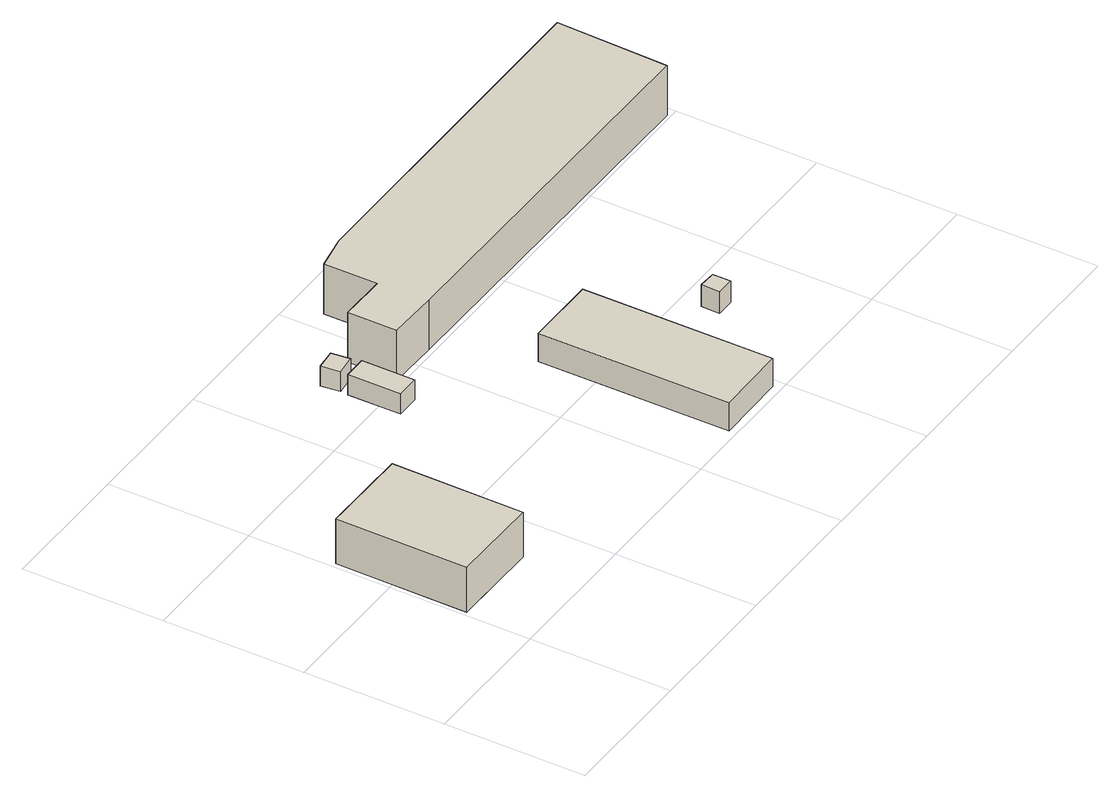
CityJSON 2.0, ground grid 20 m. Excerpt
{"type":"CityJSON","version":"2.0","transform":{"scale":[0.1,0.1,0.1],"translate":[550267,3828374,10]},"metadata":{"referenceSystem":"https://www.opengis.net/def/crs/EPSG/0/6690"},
"CityObjects":{
"building1":{"type":"Building","attributes":{"class":"3003","measuredHeight":6.8,"BuildingDetailAttribute.specifiedBuildingCoverageRate":0.6,"BuildingDetailAttribute.surveyYear":2017,"BuildingRiverFloodingRiskAttribute.description":"10","BuildingRiverFloodingRiskAttribute.rank":"1","BuildingRiverFloodingRiskAttribute.depth":0.471,"BuildingRiverFloodingRiskAttribute.adminType":"2","BuildingRiverFloodingRiskAttribute.scale":"2","BuildingRiverFloodingRiskAttribute.duration":0,"BuildingIDAttribute.prefecture":"27","BuildingIDAttribute.city":"27126"},"geometry":[{"type":"Solid","lod":"1","boundaries":[[[[0,1,2,3]],[[2,4,5,3]],[[1,6,4,2]],[[0,7,6,1]],[[3,5,7,0]],[[4,6,7,5]]]]}]},
"building2":{"type":"Building","attributes":{"class":"3001","measuredHeight":3.1,"BuildingDetailAttribute.specifiedBuildingCoverageRate":0.6,"BuildingDetailAttribute.surveyYear":2017,"BuildingRiverFloodingRiskAttribute.description":"10","BuildingRiverFloodingRiskAttribute.rank":"1","BuildingRiverFloodingRiskAttribute.depth":0.301,"BuildingRiverFloodingRiskAttribute.adminType":"2","BuildingRiverFloodingRiskAttribute.scale":"2","BuildingRiverFloodingRiskAttribute.duration":0,"BuildingIDAttribute.prefecture":"27","BuildingIDAttribute.city":"27126"},"geometry":[{"type":"Solid","lod":"1","boundaries":[[[[8,9,10,11]],[[10,12,13,11]],[[9,14,12,10]],[[8,15,14,9]],[[11,13,15,8]],[[12,14,15,13]]]]}]},
"building3":{"type":"Building","attributes":{"class":"3001","BuildingDetailAttribute.specifiedBuildingCoverageRate":0.6,"BuildingDetailAttribute.surveyYear":2017,"BuildingRiverFloodingRiskAttribute.description":"10","BuildingRiverFloodingRiskAttribute.rank":"1","BuildingRiverFloodingRiskAttribute.depth":0.301,"BuildingRiverFloodingRiskAttribute.adminType":"2","BuildingRiverFloodingRiskAttribute.scale":"2","BuildingRiverFloodingRiskAttribute.duration":0,"BuildingIDAttribute.prefecture":"27","BuildingIDAttribute.city":"27126"},"geometry":[{"type":"Solid","lod":"1","boundaries":[[[[16,17,18,19]],[[18,20,21,19]],[[17,22,20,18]],[[16,23,22,17]],[[19,21,23,16]],[[20,22,23,21]]]]}]},
"building4":{"type":"Building","attributes":{"計測周辺長":96.51,"1/2500図郭":107,"区名":"平野区","町丁目名称":"瓜破南１丁目","街区番号":3,"class":"3003","usage":"452","measuredHeight":4.3,"storeysAboveGround":1,"BuildingDetailAttribute.buildingRoofEdgeArea":431.7,"BuildingDetailAttribute.buildingStructureType":"610","BuildingDetailAttribute.buildingStructureOrgType":"2","BuildingDetailAttribute.detailedUsage":"1620","BuildingDetailAttribute.specifiedBuildingCoverageRate":0.6,"BuildingDetailAttribute.surveyYear":2017,"BuildingRiverFloodingRiskAttribute.description":"10","BuildingRiverFloodingRiskAttribute.rank":"1","BuildingRiverFloodingRiskAttribute.depth":0.077,"BuildingRiverFloodingRiskAttribute.adminType":"2","BuildingRiverFloodingRiskAttribute.scale":"2","BuildingRiverFloodingRiskAttribute.duration":0,"BuildingIDAttribute.prefecture":"27","BuildingIDAttribute.city":"27126"},"geometry":[{"type":"Solid","lod":"1","boundaries":[[[[24,25,26,27]],[[26,28,29,27]],[[25,30,28,26]],[[24,31,30,25]],[[27,29,31,24]],[[28,30,31,29]]]]}]},
"building5":{"type":"Building","attributes":{"計測周辺長":35.85,"1/2500図郭":107,"区名":"平野区","町丁目名称":"瓜破南１丁目","街区番号":3,"class":"3001","usage":"452","measuredHeight":3.3,"storeysAboveGround":1,"BuildingDetailAttribute.buildingRoofEdgeArea":64.78,"BuildingDetailAttribute.buildingStructureType":"610","BuildingDetailAttribute.buildingStructureOrgType":"2","BuildingDetailAttribute.detailedUsage":"1620","BuildingDetailAttribute.specifiedBuildingCoverageRate":0.6,"BuildingDetailAttribute.surveyYear":2017,"BuildingRiverFloodingRiskAttribute.description":"10","BuildingRiverFloodingRiskAttribute.rank":"1","BuildingRiverFloodingRiskAttribute.depth":0.077,"BuildingRiverFloodingRiskAttribute.adminType":"2","BuildingRiverFloodingRiskAttribute.scale":"2","BuildingRiverFloodingRiskAttribute.duration":0,"BuildingIDAttribute.prefecture":"27","BuildingIDAttribute.city":"27126"},"geometry":[{"type":"Solid","lod":"1","boundaries":[[[[32,33,34,35]],[[34,36,37,35]],[[33,38,36,34]],[[32,39,38,33]],[[35,37,39,32]],[[36,38,39,37]]]]}]},
"building6":{"type":"Building","attributes":{"計測周辺長":156.36,"1/2500図郭":107,"区名":"平野区","町丁目名称":"瓜破南１丁目","街区番号":3,"class":"3001","usage":"452","measuredHeight":7.7,"storeysAboveGround":2,"BuildingDetailAttribute.buildingRoofEdgeArea":928.62,"BuildingDetailAttribute.buildingStructureType":"610","BuildingDetailAttribute.buildingStructureOrgType":"2","BuildingDetailAttribute.detailedUsage":"1620","BuildingDetailAttribute.specifiedBuildingCoverageRate":0.6,"BuildingDetailAttribute.surveyYear":2017,"BuildingRiverFloodingRiskAttribute.description":"10","BuildingRiverFloodingRiskAttribute.rank":"1","BuildingRiverFloodingRiskAttribute.depth":0.163,"BuildingRiverFloodingRiskAttribute.adminType":"2","BuildingRiverFloodingRiskAttribute.scale":"2","BuildingRiverFloodingRiskAttribute.duration":0,"BuildingIDAttribute.prefecture":"27","BuildingIDAttribute.city":"27126"},"geometry":[{"type":"Solid","lod":"1","boundaries":[[[[40,41,42,43,44,45,46,47]],[[46,48,49,47]],[[45,50,48,46]],[[44,51,50,45]],[[43,52,51,44]],[[42,53,52,43]],[[41,54,53,42]],[[40,55,54,41]],[[47,49,55,40]],[[48,50,51,52,53,54,55,49]]]]}]}
},
"vertices":[
[7,94,3],[8,281,3],[139,280,3],[138,93,3],[139,280,71],[138,93,71],[8,281,71],[7,94,71],
[305,369,4],[305,444,4],[338,444,4],[338,369,4],[338,444,35],[338,369,35],[305,444,35],[305,369,35],
[303,482,4],[332,485,4],[335,458,4],[306,455,4],[335,458,34],[306,455,34],[332,485,34],[303,482,34],
[480,8,7],[479,279,7],[583,279,7],[584,9,7],[583,279,50],[584,9,50],[479,279,50],[480,8,50],
[677,141,6],[678,168,6],[703,167,6],[703,141,6],[703,167,39],[703,141,39],[678,168,39],[677,141,39],
[434,407,3],[362,409,3],[362,479,3],[430,478,3],[430,554,3],[479,563,3],[993,564,3],[988,405,3],[993,564,79],[988,405,79],[479,563,79],[430,554,79],[430,478,79],[362,479,79],[362,409,79],[434,407,79]
]}
